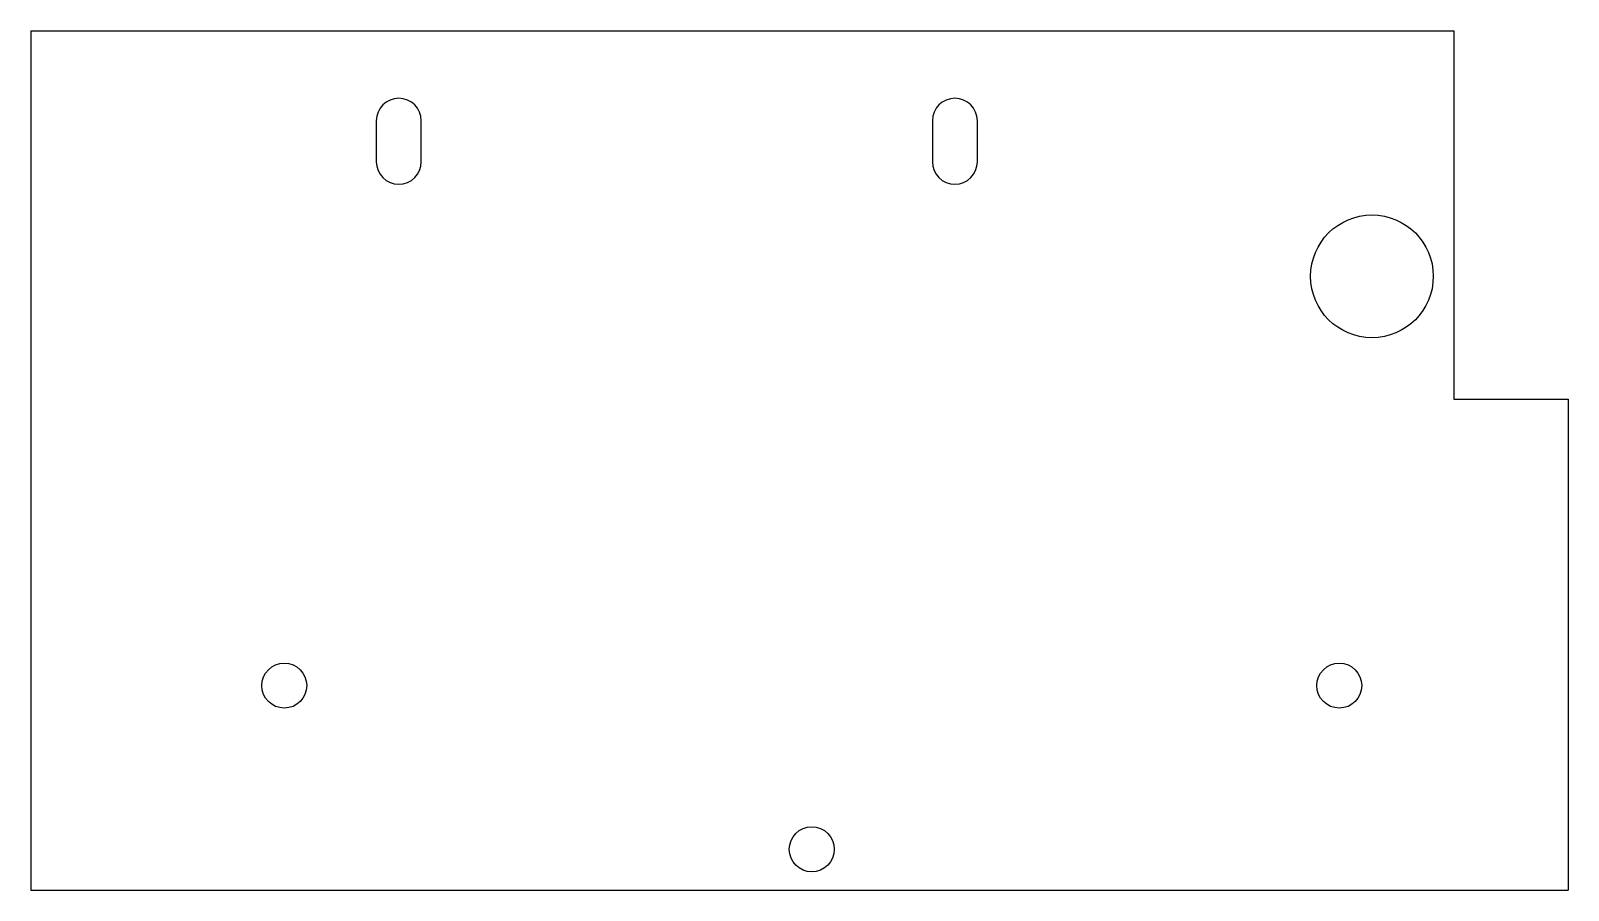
# Model space of a CAD drawing. Header units: millimetres. Extents: x -10 to 178, y -10 to 95.
import ezdxf

# ---------------------------------------------------------------- set-up
doc = ezdxf.new("R2010")
doc.units = ezdxf.units.MM
doc.layers.add('Sketch', color=7, linetype='CONTINUOUS')

msp = doc.modelspace()

# ---------------------------------------------------------------- linework, layer by layer
at = {"layer": 'Sketch'}
for p, q in [((-10, 95), (164, 95)), ((-10, 95), (-10, -10)), ((164, 95), (164, 50)), ((32.25, 84), (32.25, 79)), ((37.75, 79), (37.75, 84)), ((100.25, 84), (100.25, 79)), ((105.75, 79), (105.75, 84)), ((164, 50), (178, 50)), ((178, 50), (178, -10)), ((-10, -10), (178, -10))]:
    msp.add_line(p, q, dxfattribs=at)
for centre, radius in [((154, 65), 7.5), ((21, 15), 2.75), ((150, 15), 2.75), ((85.5, -5), 2.75)]:
    msp.add_circle(centre, radius, dxfattribs=at)
for centre, start, end in [((35, 84), 0, 180), ((103, 84), 0, 180), ((35, 79), 180, 0), ((103, 79), 180, 0)]:
    msp.add_arc(centre, 2.75, start, end, dxfattribs=at)

doc.saveas('drawing.dxf')
